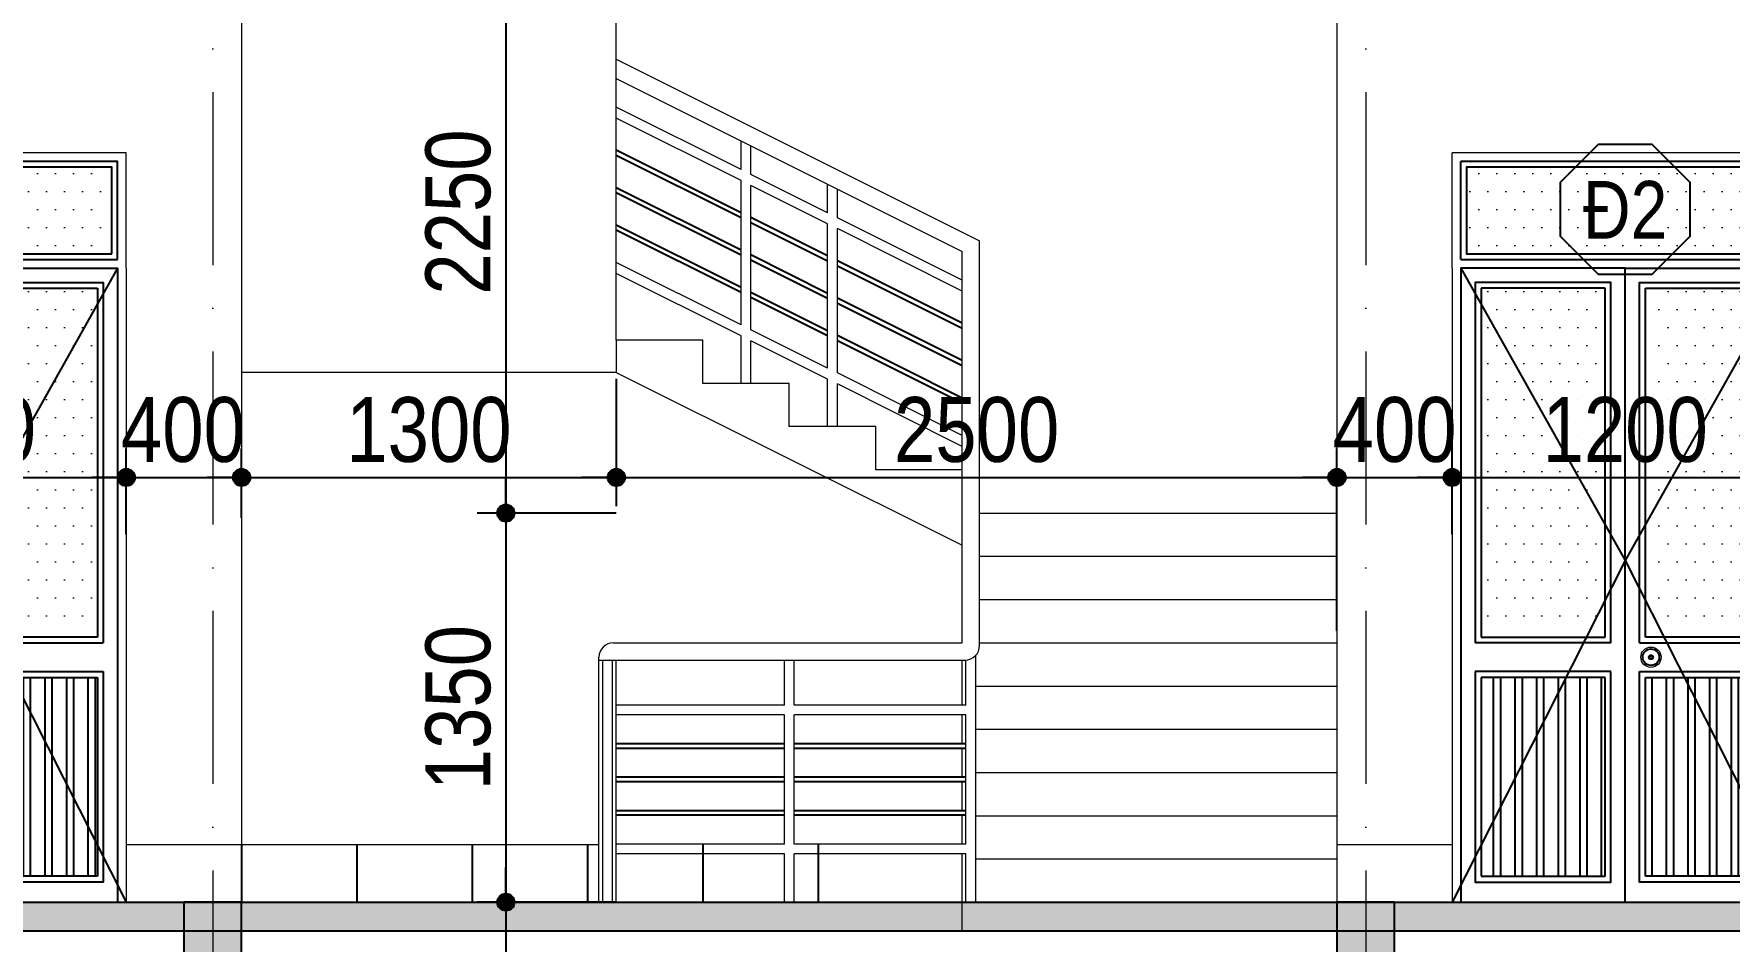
# Model space of a CAD drawing. Extents: x -1107188 to -523840, y 39692 to 514392.
# Drawn here: x -1069598 to -1063718, y 353681 to 356829 of the extents above; entities that cross this region are included whole.
import ezdxf
from ezdxf.enums import TextEntityAlignment as Align

# ---------------------------------------------------------------- set-up
doc = ezdxf.new("R2010")
doc.units = 0
doc.linetypes.add('ACAD_ISO10W100', pattern=[18, 12, -3, 0, -3])
doc.layers.get('DEFPOINTS').update_dxf_attribs({"linetype": 'CONTINUOUS'})
for name, color, linetype in [('DIM', 1, 'CONTINUOUS'), ('DOOR', 20, 'CONTINUOUS'), ('HACTH', 8, 'CONTINUOUS'), ('HATCH', 8, 'CONTINUOUS'), ('TAGS', 60, 'CONTINUOUS'), ('TUONG', 131, 'CONTINUOUS')]:
    doc.layers.add(name, color=color, linetype=linetype)
for name, color, linetype, lineweight in [('kinh', 153, 'CONTINUOUS', 13), ('NET-THAY', 2, 'CONTINUOUS', 13), ('TRUC', 24, 'CONTINUOUS', 0)]:
    doc.layers.add(name, color=color, linetype=linetype, lineweight=lineweight)
doc.styles.add('HEL-CONDENSE', font='')
doc.styles.add('VNI-HELVE-CONDENSEN', font='')
doc.styles.get('HEL-CONDENSE').set_extended_font_data('VNI-Helve-Condense')
doc.styles.get('VNI-HELVE-CONDENSEN').set_extended_font_data('VNI-Helve-Condense')
doc.dimstyles.new('D100', dxfattribs={"dimtxt": 225, "dimasz": 1.2, "dimexe": 100, "dimexo": 0, "dimgap": 50, "dimtad": 1, "dimdec": 0, "dimzin": 13, "dimdsep": 46, "dimtxsty": 'HEL-CONDENSE', "dimblk": 'D50', "dimcen": 0, "dimclrd": 1, "dimclre": 1, "dimclrt": 7, "dimadec": 0, "dimazin": 0, "dimtfac": 1, "dimtdec": 0, "dimtmove": 0, "dimatfit": 3, "dimldrblk": 'D50', "dimfxl": 1, "dimtolj": 1, "dimtzin": 13, "dimarcsym": 0})

# ---------------------------------------------------------------- blocks, each defined once
blk = doc.blocks.new('KH-CUADI')
at = {"layer": 'TAGS'}
blk.add_lwpolyline([(-124.3, 300), (-300, 124.3), (-300, -124.3), (-124.3, -300), (124.3, -300), (300, -124.3), (300, 124.3), (124.3, 300)], close=True, dxfattribs=at)
at = {"layer": 'TAGS', "style": 'VNI-HELVE-CONDENSEN'}
blk.add_attdef('D', text='', height=300, dxfattribs=at).set_placement((0, 0), align=Align.MIDDLE)
blk = doc.blocks.new('7')
at = {"layer": 'HATCH', "ltscale": 0.5}
h = blk.add_hatch(dxfattribs=at)
h.set_pattern_fill('ANSI32', color=256, scale=200, angle=45, style=0)
h.set_pattern_definition([(90, (-531059.8, 53674.22), (-75, 1e-14), []), (90, (-531034.8, 53699.22), (-75, 1e-14), [])])
h.paths.add_polyline_path([(-394.9, -1820), (-530, -1820), (-530, -2510), (-100, -2510), (-100, -2402.5)])
h.paths.add_polyline_path([(-100, -1820), (-394.9, -1820), (-100, -2402.5)], flags=17)
h.paths.add_polyline_path([(-670, -1820), (-805.1, -1820), (-1100, -2402.5), (-1100, -2510), (-670, -2510)])
h.paths.add_polyline_path([(-805.1, -1820), (-1100, -1820), (-1100, -2402.5)])
at = {"layer": 'kinh', "ltscale": 0.5}
h = blk.add_hatch(dxfattribs=at)
h.set_pattern_fill('DOTS', color=256, scale=1000, style=0)
h.set_pattern_definition([(0, (45757.98, -347217.66), (31.25, 62.5), [0, -62.5])])
h.paths.add_polyline_path([(-1140, -60), (-1140, -340), (-60, -340), (-60, -60)])
h = blk.add_hatch(dxfattribs=at)
h.set_pattern_fill('DOTS', color=256, scale=1000, style=0)
h.set_pattern_definition([(0, (45757.98, -347190.17), (31.25, 62.5), [0, -62.5])])
h.paths.add_polyline_path([(-1100, -472.5), (-1100, -1652.5), (-700, -1652.5), (-700, -472.5)])
h.paths.add_polyline_path([(-100, -1652.5), (-100, -472.5), (-500, -472.5), (-500, -1652.5)])
at = {"layer": 'DOOR'}
for p, q in [((-650, -1700), (-1120, -1700)), ((-550, -1700), (-80, -1700)), ((-650, -1800), (-1120, -1800)), ((-550, -1800), (-80, -1800))]:
    blk.add_line(p, q, dxfattribs=at)
for points in [[(-30, -370), (-30, -30), (-1170, -30)], [(-1170, -370), (-1170, -30)], [(-1170, -370), (-30, -370)], [(-600, -2600), (-600, -400), (-1170, -400), (-1170, -2600)], [(-600, -2600), (-600, -400), (-30, -400), (-30, -2600)], [(-650, -1700), (-650, -450), (-1120, -450), (-1120, -1700)], [(-550, -1700), (-550, -450), (-80, -450), (-80, -1700)], [(-1120, -1800), (-1120, -2530), (-650, -2530), (-650, -1800)], [(-80, -1800), (-80, -2530), (-550, -2530), (-550, -1800)]]:
    blk.add_lwpolyline(points, dxfattribs=at)
at = {"layer": 'HACTH'}
blk.add_lwpolyline([(-50, -350), (-50, -50), (-1150, -50), (-1150, -350), (-50, -350)], close=True, dxfattribs=at)
for points in [[(-1170, -400), (-600, -1415), (-1200, -2600)], [(-30, -400), (-600, -1415), (0, -2600)]]:
    blk.add_lwpolyline(points, dxfattribs=at)
for radius in [28.7, 7.25]:
    blk.add_circle((-510.6, -1750), radius, dxfattribs=at)
at = {"layer": 'HATCH'}
for p, q in [((-670, -470), (-1100, -470)), ((-1100, -470), (-1100, -1680)), ((-670, -1680), (-670, -470)), ((-530, -1680), (-530, -470)), ((-530, -470), (-100, -470)), ((-100, -470), (-100, -1680)), ((-1100, -1680), (-670, -1680)), ((-100, -1680), (-530, -1680)), ((-1100, -1820), (-1100, -2510)), ((-670, -1820), (-1100, -1820)), ((-670, -2510), (-670, -1820)), ((-530, -2510), (-530, -1820)), ((-530, -1820), (-100, -1820)), ((-100, -1820), (-100, -2510)), ((-1100, -2510), (-670, -2510)), ((-100, -2510), (-530, -2510))]:
    blk.add_line(p, q, dxfattribs=at)
at = {"layer": 'NET-THAY'}
for p, q in [((-1200, -400), (-1200, -2600)), ((0, -400), (0, -2600)), ((-600, -2600), (-1200, -2600)), ((-600, -2600), (0, -2600))]:
    blk.add_line(p, q, dxfattribs=at)
for points in [[(0, -400), (0, 0), (-1200, 0)], [(-1200, -400), (-1200, 0)], [(-505.4, -1750), (-514.7, -1750)]]:
    blk.add_lwpolyline(points, dxfattribs=at)
blk.add_circle((-510.6, -1750), 35.2, dxfattribs=at)
at = {"layer": 'TAGS', "linetype": 'Continuous'}
ref = blk.add_blockref('KH-CUADI', (-600.1, -196.3), dxfattribs=dict(at, xscale=0.75, yscale=0.75, zscale=0.75, rotation=180))
ref.add_attrib('D', 'Ñ2', dxfattribs={"color": 7, "height": 200, "style": 'VNI-HELVE-CONDENSEN'}).set_placement((-600.1, -196.3), align=Align.MIDDLE)
blk = doc.blocks.new('D50')
at = {"layer": 'DIM'}
blk.add_hatch(color=256, dxfattribs=at).paths.add_polyline_path([(25, 0, 1), (-25, 0, 1)])
blk.add_line((25, 0), (100, 0), dxfattribs=at)
blk.add_circle((0, 0), 25, dxfattribs=at)
blk = doc.blocks.new('*D1218')
at = {"layer": 'DEFPOINTS', "color": 0, "linetype": 'Continuous', "transparency": 16777216}
for p in [(-1069278, 355289.7), (-1070478, 355093.1), (-1069278, 355093.1)]:
    blk.add_point(p, dxfattribs=at)
at = {"layer": 'DIM', "color": 1, "linetype": 'Continuous', "lineweight": -2, "transparency": 16777216}
for p, q in [((-1070478, 355093.1), (-1070478, 355389.7)), ((-1069278, 355093.1), (-1069278, 355389.7)), ((-1070476.8, 355289.7), (-1069279.2, 355289.7))]:
    blk.add_line(p, q, dxfattribs=at)
at = {"layer": 'DIM', "color": 1, "linetype": 'Continuous', "lineweight": -2, "transparency": 16777216, "xscale": 1.199999999999999, "yscale": 1.199999999999999, "zscale": 1.199999999999999, "rotation": 180}
blk.add_blockref('D50', (-1070478, 355289.7), dxfattribs=at)
at = {"layer": 'DIM', "color": 1, "linetype": 'Continuous', "lineweight": -2, "transparency": 16777216, "xscale": 1.199999999999999, "yscale": 1.199999999999999, "zscale": 1.199999999999999}
blk.add_blockref('D50', (-1069278, 355289.7), dxfattribs=at)
at = {"layer": 'DIM', "color": 7, "linetype": 'Continuous', "transparency": 16777216, "insert": (-1069878, 355454.6), "char_height": 225, "attachment_point": 5, "style": 'HEL-CONDENSE'}
blk.add_mtext('\\A1;1200', dxfattribs=at)
blk = doc.blocks.new('*D1219')
at = {"layer": 'DEFPOINTS', "color": 0, "linetype": 'Continuous', "transparency": 16777216}
for p in [(-1068878, 355289.7), (-1068878, 355149.5), (-1069278, 355093.1)]:
    blk.add_point(p, dxfattribs=at)
at = {"layer": 'DIM', "color": 1, "linetype": 'Continuous', "lineweight": -2, "transparency": 16777216}
for p, q in [((-1069278, 355093.1), (-1069278, 355389.7)), ((-1068878, 355149.5), (-1068878, 355389.7)), ((-1069276.8, 355289.7), (-1068879.2, 355289.7))]:
    blk.add_line(p, q, dxfattribs=at)
at = {"layer": 'DIM', "color": 1, "linetype": 'Continuous', "lineweight": -2, "transparency": 16777216, "xscale": 1.199999999999999, "yscale": 1.199999999999999, "zscale": 1.199999999999999, "rotation": 180}
blk.add_blockref('D50', (-1069278, 355289.7), dxfattribs=at)
at = {"layer": 'DIM', "color": 1, "linetype": 'Continuous', "lineweight": -2, "transparency": 16777216, "xscale": 1.199999999999999, "yscale": 1.199999999999999, "zscale": 1.199999999999999}
blk.add_blockref('D50', (-1068878, 355289.7), dxfattribs=at)
at = {"layer": 'DIM', "color": 7, "linetype": 'Continuous', "transparency": 16777216, "insert": (-1069081.4, 355454.6), "char_height": 225, "attachment_point": 5, "style": 'HEL-CONDENSE'}
blk.add_mtext('\\A1;400', dxfattribs=at)
blk = doc.blocks.new('*D1220')
at = {"layer": 'DEFPOINTS', "color": 0, "linetype": 'Continuous', "transparency": 16777216}
for p in [(-1067578, 355631.9), (-1067578, 355289.7), (-1068878, 355149.5)]:
    blk.add_point(p, dxfattribs=at)
at = {"layer": 'DIM', "color": 1, "linetype": 'Continuous', "lineweight": -2, "transparency": 16777216}
for p, q in [((-1067578, 355631.9), (-1067578, 355189.7)), ((-1068878, 355149.5), (-1068878, 355389.7)), ((-1068876.8, 355289.7), (-1067579.2, 355289.7))]:
    blk.add_line(p, q, dxfattribs=at)
at = {"layer": 'DIM', "color": 1, "linetype": 'Continuous', "lineweight": -2, "transparency": 16777216, "xscale": 1.199999999999999, "yscale": 1.199999999999999, "zscale": 1.199999999999999, "rotation": 180}
blk.add_blockref('D50', (-1068878, 355289.7), dxfattribs=at)
at = {"layer": 'DIM', "color": 1, "linetype": 'Continuous', "lineweight": -2, "transparency": 16777216, "xscale": 1.199999999999999, "yscale": 1.199999999999999, "zscale": 1.199999999999999}
blk.add_blockref('D50', (-1067578, 355289.7), dxfattribs=at)
at = {"layer": 'DIM', "color": 7, "linetype": 'Continuous', "transparency": 16777216, "insert": (-1068228, 355454.6), "char_height": 225, "attachment_point": 5, "style": 'HEL-CONDENSE'}
blk.add_mtext('\\A1;1300', dxfattribs=at)
blk = doc.blocks.new('*D1191')
at = {"layer": 'DEFPOINTS', "color": 0, "linetype": 'Continuous', "transparency": 16777216}
for p in [(-1067578, 355631.9), (-1065078, 355289.7), (-1065078, 354757.4)]:
    blk.add_point(p, dxfattribs=at)
at = {"layer": 'DIM', "color": 1, "linetype": 'Continuous', "lineweight": -2, "transparency": 16777216}
for p, q in [((-1067578, 355631.9), (-1067578, 355189.7)), ((-1065078, 354757.4), (-1065078, 355389.7)), ((-1067576.8, 355289.7), (-1065079.2, 355289.7))]:
    blk.add_line(p, q, dxfattribs=at)
at = {"layer": 'DIM', "color": 1, "linetype": 'Continuous', "lineweight": -2, "transparency": 16777216, "xscale": 1.199999999999999, "yscale": 1.199999999999999, "zscale": 1.199999999999999, "rotation": 180}
blk.add_blockref('D50', (-1067578, 355289.7), dxfattribs=at)
at = {"layer": 'DIM', "color": 1, "linetype": 'Continuous', "lineweight": -2, "transparency": 16777216, "xscale": 1.199999999999999, "yscale": 1.199999999999999, "zscale": 1.199999999999999}
blk.add_blockref('D50', (-1065078, 355289.7), dxfattribs=at)
at = {"layer": 'DIM', "color": 7, "linetype": 'Continuous', "transparency": 16777216, "insert": (-1066328, 355454.6), "char_height": 225, "attachment_point": 5, "style": 'HEL-CONDENSE'}
blk.add_mtext('\\A1;2500', dxfattribs=at)
blk = doc.blocks.new('*D1192')
at = {"layer": 'DEFPOINTS', "color": 0, "linetype": 'Continuous', "transparency": 16777216}
for p in [(-1064678, 355289.7), (-1064678, 355093.1), (-1065078, 354757.4)]:
    blk.add_point(p, dxfattribs=at)
at = {"layer": 'DIM', "color": 1, "linetype": 'Continuous', "lineweight": -2, "transparency": 16777216}
for p, q in [((-1065078, 354757.4), (-1065078, 355389.7)), ((-1064678, 355093.1), (-1064678, 355389.7)), ((-1065076.8, 355289.7), (-1064679.2, 355289.7))]:
    blk.add_line(p, q, dxfattribs=at)
at = {"layer": 'DIM', "color": 1, "linetype": 'Continuous', "lineweight": -2, "transparency": 16777216, "xscale": 1.199999999999999, "yscale": 1.199999999999999, "zscale": 1.199999999999999, "rotation": 180}
blk.add_blockref('D50', (-1065078, 355289.7), dxfattribs=at)
at = {"layer": 'DIM', "color": 1, "linetype": 'Continuous', "lineweight": -2, "transparency": 16777216, "xscale": 1.199999999999999, "yscale": 1.199999999999999, "zscale": 1.199999999999999}
blk.add_blockref('D50', (-1064678, 355289.7), dxfattribs=at)
at = {"layer": 'DIM', "color": 7, "linetype": 'Continuous', "transparency": 16777216, "insert": (-1064878, 355454.6), "char_height": 225, "attachment_point": 5, "style": 'HEL-CONDENSE'}
blk.add_mtext('\\A1;400', dxfattribs=at)
blk = doc.blocks.new('*D1193')
at = {"layer": 'DEFPOINTS', "color": 0, "linetype": 'Continuous', "transparency": 16777216}
for p in [(-1063478, 355289.7), (-1064678, 355093.1), (-1063478, 354842.4)]:
    blk.add_point(p, dxfattribs=at)
at = {"layer": 'DIM', "color": 1, "linetype": 'Continuous', "lineweight": -2, "transparency": 16777216}
for p, q in [((-1064678, 355093.1), (-1064678, 355389.7)), ((-1063478, 354842.4), (-1063478, 355389.7)), ((-1064676.8, 355289.7), (-1063479.2, 355289.7))]:
    blk.add_line(p, q, dxfattribs=at)
at = {"layer": 'DIM', "color": 1, "linetype": 'Continuous', "lineweight": -2, "transparency": 16777216, "xscale": 1.199999999999999, "yscale": 1.199999999999999, "zscale": 1.199999999999999, "rotation": 180}
blk.add_blockref('D50', (-1064678, 355289.7), dxfattribs=at)
at = {"layer": 'DIM', "color": 1, "linetype": 'Continuous', "lineweight": -2, "transparency": 16777216, "xscale": 1.199999999999999, "yscale": 1.199999999999999, "zscale": 1.199999999999999}
blk.add_blockref('D50', (-1063478, 355289.7), dxfattribs=at)
at = {"layer": 'DIM', "color": 7, "linetype": 'Continuous', "transparency": 16777216, "insert": (-1064078, 355454.6), "char_height": 225, "attachment_point": 5, "style": 'HEL-CONDENSE'}
blk.add_mtext('\\A1;1200', dxfattribs=at)
blk = doc.blocks.new('*D1199')
at = {"layer": 'DEFPOINTS', "color": 0, "linetype": 'Continuous', "transparency": 16777216}
for p in [(-1067812.4, 357416.2), (-1067961.2, 355166.2), (-1067578.3, 355166.2)]:
    blk.add_point(p, dxfattribs=at)
at = {"layer": 'DIM', "color": 1, "linetype": 'Continuous', "lineweight": -2, "transparency": 16777216}
for p, q in [((-1067812.4, 357416.2), (-1068061.2, 357416.2)), ((-1067961.2, 357415), (-1067961.2, 355167.4)), ((-1067578.3, 355166.2), (-1068061.2, 355166.2))]:
    blk.add_line(p, q, dxfattribs=at)
at = {"layer": 'DIM', "color": 1, "linetype": 'Continuous', "lineweight": -2, "transparency": 16777216, "xscale": 1.199999999999999, "yscale": 1.199999999999999, "zscale": 1.199999999999999}
for p, rotation in [((-1067961.2, 357416.2), 90), ((-1067961.2, 355166.2), 270)]:
    blk.add_blockref('D50', p, dxfattribs=dict(at, rotation=rotation))
at = {"layer": 'DIM', "color": 7, "linetype": 'Continuous', "transparency": 16777216, "insert": (-1068126.1, 356210.6), "char_height": 225, "attachment_point": 5, "rotation": 90, "style": 'HEL-CONDENSE'}
blk.add_mtext('\\A1;2250', dxfattribs=at)
blk = doc.blocks.new('*D1200')
at = {"layer": 'DEFPOINTS', "color": 0, "linetype": 'Continuous', "transparency": 16777216}
for p in [(-1067578.3, 355166.2), (-1067961.2, 353816.2), (-1067576.9, 353816.2)]:
    blk.add_point(p, dxfattribs=at)
at = {"layer": 'DIM', "color": 1, "linetype": 'Continuous', "lineweight": -2, "transparency": 16777216}
for p, q in [((-1067578.3, 355166.2), (-1068061.2, 355166.2)), ((-1067961.2, 355165), (-1067961.2, 353817.4)), ((-1067576.9, 353816.2), (-1068061.2, 353816.2))]:
    blk.add_line(p, q, dxfattribs=at)
at = {"layer": 'DIM', "color": 1, "linetype": 'Continuous', "lineweight": -2, "transparency": 16777216, "xscale": 1.199999999999999, "yscale": 1.199999999999999, "zscale": 1.199999999999999}
for p, rotation in [((-1067961.2, 355166.2), 90), ((-1067961.2, 353816.2), 270)]:
    blk.add_blockref('D50', p, dxfattribs=dict(at, rotation=rotation))
at = {"layer": 'DIM', "color": 7, "linetype": 'Continuous', "transparency": 16777216, "insert": (-1068126.1, 354491.2), "char_height": 225, "attachment_point": 5, "rotation": 90, "style": 'HEL-CONDENSE'}
blk.add_mtext('\\A1;1350', dxfattribs=at)
blk = doc.blocks.new('*D1201')
at = {"layer": 'DEFPOINTS', "color": 0, "linetype": 'Continuous', "transparency": 16777216}
for p in [(-1067576.9, 353816.2), (-1067961.2, 351716.2), (-1067571.2, 351716.2)]:
    blk.add_point(p, dxfattribs=at)
at = {"layer": 'DIM', "color": 1, "linetype": 'Continuous', "lineweight": -2, "transparency": 16777216}
for p, q in [((-1067576.9, 353816.2), (-1068061.2, 353816.2)), ((-1067961.2, 353815), (-1067961.2, 351717.4)), ((-1067571.2, 351716.2), (-1068061.2, 351716.2))]:
    blk.add_line(p, q, dxfattribs=at)
at = {"layer": 'DIM', "color": 1, "linetype": 'Continuous', "lineweight": -2, "transparency": 16777216, "xscale": 1.199999999999999, "yscale": 1.199999999999999, "zscale": 1.199999999999999}
for p, rotation in [((-1067961.2, 353816.2), 90), ((-1067961.2, 351716.2), 270)]:
    blk.add_blockref('D50', p, dxfattribs=dict(at, rotation=rotation))
at = {"layer": 'DIM', "color": 7, "linetype": 'Continuous', "transparency": 16777216, "insert": (-1068126.1, 352766.2), "char_height": 225, "attachment_point": 5, "rotation": 90, "style": 'HEL-CONDENSE'}
blk.add_mtext('\\A1;2100', dxfattribs=at)

msp = doc.modelspace()

# ---------------------------------------------------------------- hatches: boundary and pattern name
at = {"layer": 'TUONG'}
msp.add_hatch(color=256, dxfattribs=at).paths.add_polyline_path([(-1083578.048, 353816.155), (-1050378.048, 353816.155), (-1050378.048, 353716.155), (-1083578.048, 353716.155)])

# ---------------------------------------------------------------- linework, layer by layer
at = {"layer": 'DOOR'}
for p, q in [((-1068878.052, 354016.155), (-1068878.052, 353816.155)), ((-1068478.052, 354016.155), (-1068478.052, 353816.155)), ((-1068478.052, 354016.155), (-1068478.052, 353816.155)), ((-1068078.052, 354016.155), (-1068078.052, 353816.155)), ((-1067678.052, 354016.155), (-1067678.052, 353816.155)), ((-1067278.052, 354016.155), (-1067278.052, 353816.155)), ((-1066878.052, 354016.155), (-1066878.052, 353816.155))]:
    msp.add_line(p, q, dxfattribs=at)
at = {"layer": 'HACTH'}
for p, q in [((-1066995.048, 354365.655), (-1067578.048, 354365.655)), ((-1066995.048, 354349.655), (-1067578.048, 354349.655)), ((-1066365.117, 354365.655), (-1066961.048, 354365.655)), ((-1066365.117, 354349.655), (-1066961.048, 354349.655)), ((-1066995.048, 354249.655), (-1067578.048, 354249.655)), ((-1066995.048, 354233.655), (-1067578.048, 354233.655)), ((-1066365.117, 354249.655), (-1066961.048, 354249.655)), ((-1066365.117, 354233.655), (-1066961.048, 354233.655)), ((-1066995.048, 354133.655), (-1067578.048, 354133.655)), ((-1066995.048, 354117.655), (-1067578.048, 354117.655)), ((-1066365.117, 354133.655), (-1066961.048, 354133.655)), ((-1066365.117, 354117.655), (-1066961.048, 354117.655))]:
    msp.add_line(p, q, dxfattribs=at)
for points in [[(-1067145.048, 356208.251), (-1067578.048, 356424.751)], [(-1067145.048, 356190.363), (-1067578.048, 356406.863)], [(-1067145.048, 356078.559), (-1067578.048, 356295.059)], [(-1067145.048, 356060.671), (-1067578.048, 356277.171)], [(-1067145.048, 355948.867), (-1067578.048, 356165.367)], [(-1067145.048, 355930.979), (-1067578.048, 356147.479)], [(-1066845.048, 356058.251), (-1067111.048, 356191.251)], [(-1066845.048, 356040.363), (-1067111.048, 356173.363)], [(-1066845.048, 355928.559), (-1067111.048, 356061.559)], [(-1066845.048, 355910.671), (-1067111.048, 356043.671)], [(-1066378.048, 355824.751), (-1066811.048, 356041.251)], [(-1066378.048, 355806.863), (-1066811.048, 356023.363)], [(-1066845.048, 355798.867), (-1067111.048, 355931.867)], [(-1066845.048, 355780.979), (-1067111.048, 355913.979)], [(-1066378.048, 355695.059), (-1066811.048, 355911.559)], [(-1066378.048, 355677.171), (-1066811.048, 355893.671)], [(-1066378.048, 355565.367), (-1066811.048, 355781.867)], [(-1066378.048, 355547.479), (-1066811.048, 355763.979)]]:
    msp.add_lwpolyline(points, dxfattribs=at)
at = {"layer": 'NET-THAY'}
for p, q in [((-1068878.048, 357066.155), (-1068878.048, 353816.155)), ((-1065078.048, 357066.155), (-1065078.048, 353816.155)), ((-1067578.048, 356741.155), (-1066318.048, 356111.155)), ((-1067578.048, 356674.073), (-1066378.048, 356074.073)), ((-1067145.048, 356358.068), (-1067145.048, 356457.573)), ((-1067111.048, 356341.068), (-1067111.048, 356440.573)), ((-1067145.048, 355819.175), (-1067145.048, 356320.055)), ((-1067111.048, 355802.175), (-1067111.048, 356303.055)), ((-1066845.048, 356208.068), (-1066845.048, 356307.573)), ((-1066811.048, 356191.068), (-1066811.048, 356290.573)), ((-1066845.048, 355669.175), (-1066845.048, 356170.055)), ((-1066811.048, 355652.175), (-1066811.048, 356153.055)), ((-1066318.048, 354706.155), (-1066318.048, 356111.155)), ((-1066378.048, 354716.155), (-1066378.048, 356074.073)), ((-1067578.048, 355766.155), (-1067578.048, 355654.351)), ((-1067145.048, 355616.155), (-1067145.048, 355781.162)), ((-1067111.048, 355616.155), (-1067111.048, 355764.162)), ((-1067578.048, 355654.351), (-1068878.048, 355654.351)), ((-1067578.048, 355654.351), (-1066378.048, 355054.351)), ((-1066845.048, 355466.155), (-1066845.048, 355631.162)), ((-1066811.048, 355466.155), (-1066811.048, 355614.162)), ((-1066318.048, 355166.155), (-1065078.048, 355166.155)), ((-1066318.048, 355016.155), (-1065078.048, 355016.155)), ((-1066318.048, 354866.155), (-1065078.048, 354866.155)), ((-1067588.048, 354716.155), (-1066378.048, 354716.155)), ((-1066318.048, 354716.155), (-1065078.048, 354716.155)), ((-1067638.048, 353816.155), (-1067638.048, 354666.155)), ((-1067638.048, 354656.155), (-1066368.048, 354656.155)), ((-1067625.117, 353816.155), (-1067625.117, 354656.155)), ((-1067591.117, 353816.155), (-1067591.117, 354656.155)), ((-1067578.048, 353816.155), (-1067578.048, 354656.155)), ((-1066995.048, 354499.655), (-1066995.048, 354656.155)), ((-1066961.048, 354499.655), (-1066961.048, 354656.155)), ((-1066378.048, 354499.655), (-1066378.048, 354656.155)), ((-1066365.117, 354499.655), (-1066365.117, 354656.155)), ((-1066331.117, 353816.155), (-1066331.117, 354672.448)), ((-1066331.117, 354566.155), (-1065078.048, 354566.155)), ((-1066995.048, 354499.655), (-1067578.048, 354499.655)), ((-1066365.117, 354499.655), (-1066961.048, 354499.655)), ((-1066995.048, 354465.655), (-1067578.048, 354465.655)), ((-1066995.048, 354017.655), (-1066995.048, 354465.655)), ((-1066365.117, 354465.655), (-1066961.048, 354465.655)), ((-1066961.048, 354017.655), (-1066961.048, 354465.655)), ((-1066378.048, 354365.655), (-1066378.048, 354465.655)), ((-1066365.117, 354017.655), (-1066365.117, 354465.655)), ((-1066331.117, 354416.155), (-1065078.048, 354416.155)), ((-1066378.048, 354249.655), (-1066378.048, 354349.655)), ((-1066331.117, 354266.155), (-1065078.048, 354266.155)), ((-1066378.048, 354133.655), (-1066378.048, 354233.655)), ((-1066378.048, 354017.655), (-1066378.048, 354117.655)), ((-1066331.117, 354116.155), (-1065078.048, 354116.155)), ((-1069278.048, 354016.155), (-1067638.048, 354016.155)), ((-1066995.048, 354017.655), (-1067578.048, 354017.655)), ((-1066995.048, 353983.655), (-1067578.048, 353983.655)), ((-1066995.048, 353816.155), (-1066995.048, 353983.655)), ((-1066365.117, 354017.655), (-1066961.048, 354017.655)), ((-1066365.117, 353983.655), (-1066961.048, 353983.655)), ((-1066961.048, 353816.155), (-1066961.048, 353983.655)), ((-1066378.048, 353716.155), (-1066378.048, 353983.655)), ((-1066365.117, 353816.155), (-1066365.117, 353983.655)), ((-1065078.048, 354016.155), (-1064678.048, 354016.155)), ((-1066331.117, 353966.155), (-1065078.048, 353966.155))]:
    msp.add_line(p, q, dxfattribs=at)
for points in [[(-1066378.048, 355166.155), (-1066378.048, 355316.155), (-1066678.048, 355316.155), (-1066678.048, 355466.155), (-1066978.048, 355466.155), (-1066978.048, 355616.155), (-1067278.048, 355616.155), (-1067278.048, 355766.155), (-1067578.048, 355766.155), (-1067578.048, 357316.155)], [(-1067145.048, 356358.068), (-1067578.048, 356574.568)], [(-1067145.048, 356320.055), (-1067578.048, 356536.555)], [(-1066845.048, 356208.068), (-1067111.048, 356341.068)], [(-1066845.048, 356170.055), (-1067111.048, 356303.055)], [(-1066378.048, 355974.568), (-1066811.048, 356191.068)], [(-1066378.048, 355936.555), (-1066811.048, 356153.055)], [(-1067145.048, 355819.175), (-1067578.048, 356035.675)], [(-1067145.048, 355781.162), (-1067578.048, 355997.662)], [(-1066845.048, 355669.175), (-1067111.048, 355802.175)], [(-1066845.048, 355631.162), (-1067111.048, 355764.162)], [(-1066378.048, 355435.675), (-1066811.048, 355652.175)], [(-1066378.048, 355397.662), (-1066811.048, 355614.162)]]:
    msp.add_lwpolyline(points, dxfattribs=at)
for centre, start, end in [((-1067588.048, 354666.155), 90, 180), ((-1066368.048, 354706.155), 270, 0)]:
    msp.add_arc(centre, 50, start, end, dxfattribs=at)
at = {"layer": 'TRUC', "linetype": 'ACAD_ISO10W100', "ltscale": 50}
for points in [[(-1068978.048, 364727.721), (-1068978.048, 350666.155)], [(-1068978.048, 364727.721), (-1068978.048, 350666.155)], [(-1064978.048, 364727.721), (-1064978.048, 350666.155)], [(-1085763.032, 353816.155), (-1050378.048, 353816.155)], [(-1085763.032, 353816.155), (-1048568.312, 353816.155)]]:
    msp.add_lwpolyline(points, dxfattribs=at)
at = {"layer": 'TUONG'}
msp.add_lwpolyline([(-1083578.048, 353816.155), (-1050378.048, 353816.155), (-1050378.048, 353716.155), (-1083578.048, 353716.155)], close=True, dxfattribs=at)
at = {"layer": 'TUONG', "color": 4}
for points in [[(-1068878.048, 353816.155), (-1069078.048, 353816.155), (-1069078.048, 353466.155), (-1068878.048, 353466.155)], [(-1064878.048, 353816.155), (-1065078.048, 353816.155), (-1065078.048, 353466.155), (-1064878.048, 353466.155)]]:
    msp.add_lwpolyline(points, close=True, dxfattribs=at)
at = {"layer": 'TUONG'}
for points in [[(-1068878.048, 353466.155), (-1069078.048, 353466.155), (-1068878.048, 353816.155), (-1069078.048, 353816.155)], [(-1064878.048, 353466.155), (-1065078.048, 353466.155), (-1064878.048, 353816.155), (-1065078.048, 353816.155)]]:
    msp.add_trace(points, dxfattribs=at)

# ---------------------------------------------------------------- block references
at = {"layer": 'DOOR'}
for p in [(-1069278.048, 356416.155), (-1063478.048, 356416.155)]:
    msp.add_blockref('7', p, dxfattribs=at)

# ---------------------------------------------------------------- dimensions: what is measured, and where the dimension line sits
at = {"layer": 'DIM', "linetype": 'Continuous'}
dim = msp.add_linear_dim(base=(-1067961.164, 355166.155), p1=(-1067812.402, 357416.155), p2=(-1067578.301, 355166.155), angle=90, dimstyle='D100', override={"dimtmove": 1}, dxfattribs=at)
dim.commit()
dim.dimension.update_dxf_attribs({"geometry": '*D1199', "text_midpoint": (-1067961.164, 356210.573), "dimtype": 160})
for base, p1, p2, picture, middle in [((-1067578.048, 355289.651), (-1068878.048, 355149.473), (-1067578.048, 355631.858), '*D1220', (-1068228.048, 355454.551)), ((-1065078.048, 355289.651), (-1067578.048, 355631.858), (-1065078.048, 354757.379), '*D1191', (-1066328.048, 355454.551)), ((-1069278.048, 355289.651), (-1070478.048, 355093.084), (-1069278.048, 355093.084), '*D1218', (-1069878.048, 355454.551)), ((-1063478.048, 355289.651), (-1064678.048, 355093.084), (-1063478.048, 354842.4), '*D1193', (-1064078.048, 355454.551))]:
    dim = msp.add_linear_dim(base=base, p1=p1, p2=p2, dimstyle='D100', override={"dimtmove": 1}, dxfattribs=at)
    dim.commit()
    dim.dimension.update_dxf_attribs({"geometry": picture, "text_midpoint": middle})
for base, p1, p2, picture, middle in [((-1068878.048, 355289.651), (-1069278.048, 355093.084), (-1068878.048, 355149.473), '*D1219', (-1069081.433, 355289.651)), ((-1064678.048, 355289.651), (-1065078.048, 354757.379), (-1064678.048, 355093.084), '*D1192', (-1064878.048, 355289.651))]:
    dim = msp.add_linear_dim(base=base, p1=p1, p2=p2, dimstyle='D100', override={"dimtmove": 1}, dxfattribs=at)
    dim.commit()
    dim.dimension.update_dxf_attribs({"geometry": picture, "text_midpoint": middle, "dimtype": 160})
for base, p1, p2, picture, middle in [((-1067961.164, 353816.155), (-1067578.301, 355166.155), (-1067576.853, 353816.155), '*D1200', (-1068126.064, 354491.155)), ((-1067961.164, 351716.155), (-1067576.853, 353816.155), (-1067571.165, 351716.155), '*D1201', (-1068126.064, 352766.155))]:
    dim = msp.add_linear_dim(base=base, p1=p1, p2=p2, angle=90, dimstyle='D100', override={"dimtmove": 1}, dxfattribs=at)
    dim.commit()
    dim.dimension.update_dxf_attribs({"geometry": picture, "text_midpoint": middle})

doc.saveas('drawing.dxf')
